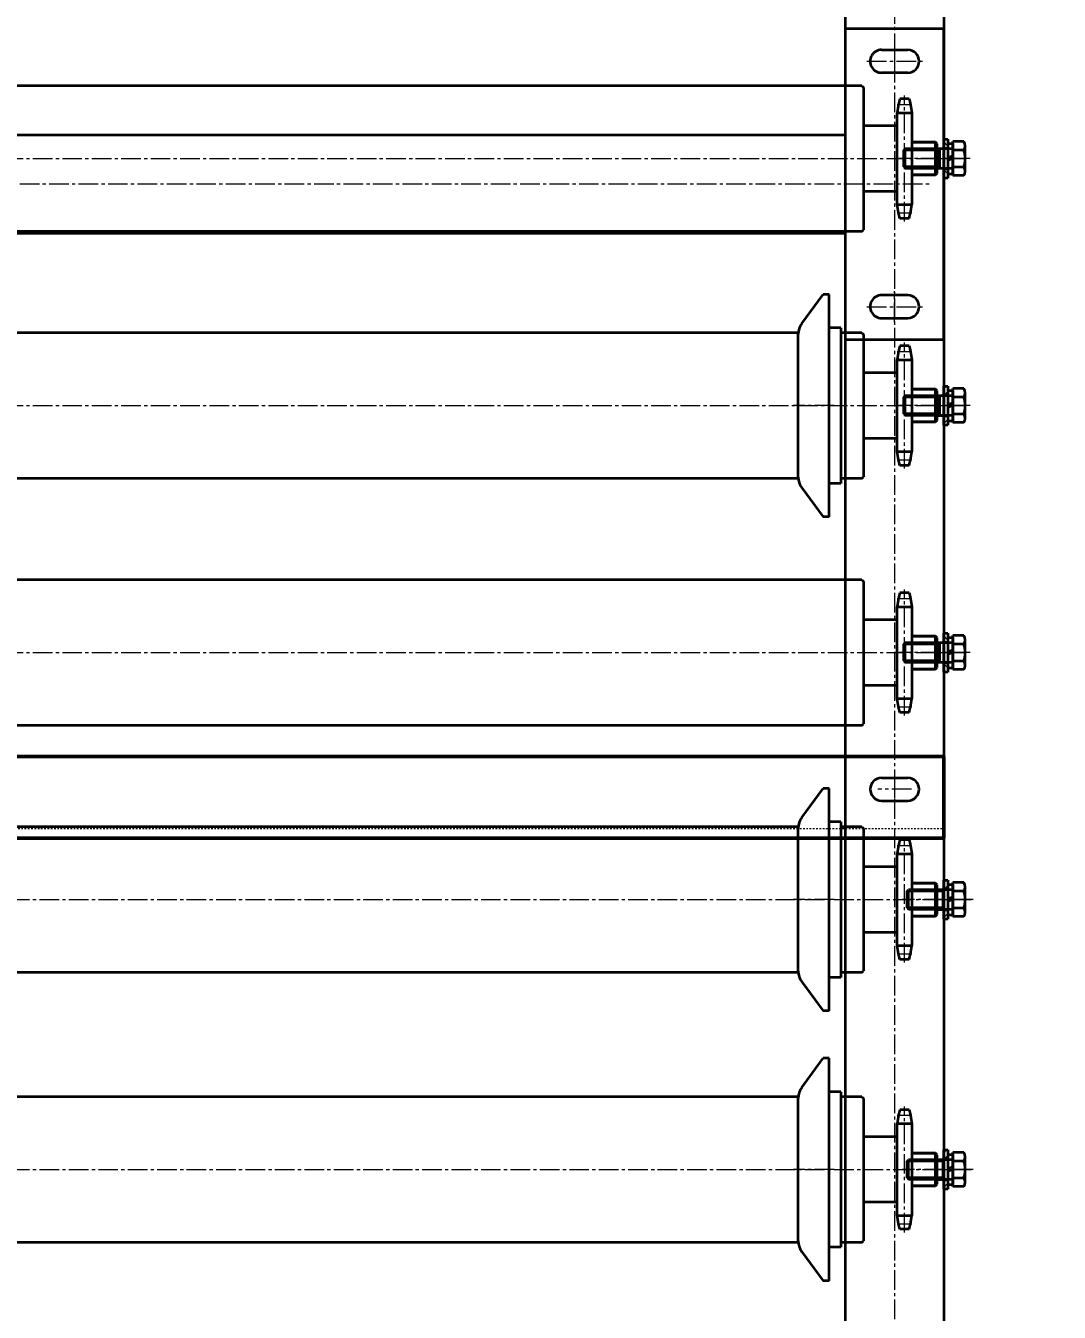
# Model space of a CAD drawing. Header units: millimetres. Extents: x -67280 to 67280, y -47520 to 47520.
# Drawn here: x -47235 to -46603, y -10332 to -9546 of the extents above; entities that cross this region are included whole.
import ezdxf

# ---------------------------------------------------------------- set-up
doc = ezdxf.new("R2010")
doc.units = ezdxf.units.MM
doc.linetypes.add('点画线', pattern=[18, 12, -2, 2, -2])
doc.linetypes.add('虚线', pattern=[2, 1, -1])
doc.layers.get('0').update_dxf_attribs({"lineweight": 35})
for name, color, linetype, lineweight in [('EB0', 7, 'Continuous', 35), ('EB0_1', 7, 'Continuous', 35), ('中心线层', 1, '点画线', 18), ('尺寸线层', 4, 'Continuous', 18), ('粗实线层', 7, 'Continuous', 35), ('虚线层', 100, '虚线', 18)]:
    doc.layers.add(name, color=color, linetype=linetype, lineweight=lineweight)
doc.styles.add('标准', font='', dxfattribs={"width": 0.667})
doc.styles.get('标准').set_extended_font_data('宋体')
doc.dimstyles.new('标准', dxfattribs={"dimscale": 160, "dimtxt": 2, "dimasz": 1, "dimexe": 1, "dimexo": 0, "dimgap": 1, "dimtad": 1, "dimdec": 1, "dimdsep": 46, "dimtxsty": '标准', "dimblk": '_CAXARROW', "dimcen": 0, "dimdle": 2, "dimaunit": 1, "dimadec": 0, "dimazin": 2, "dimtfac": 0.707107, "dimtdec": 3, "dimtmove": 0, "dimatfit": 3, "dimfxl": 0, "dimfrac": 2, "dimtolj": 1, "dimarcsym": 0})

# ---------------------------------------------------------------- blocks, each defined once
blk = doc.blocks.new('*X501')
at = {"layer": '尺寸线层', "linetype": 'Continuous', "lineweight": 18}
for points in [[(-51183.27, -8857.31), (-51163.27, -9017.31), (-51203.27, -9017.31)], [(-51183.27, -14032.31), (-51163.27, -13872.31), (-51203.27, -13872.31)]]:
    blk.add_hatch(color=0, dxfattribs=at).paths.add_polyline_path(points, flags=0)
at = {"layer": '尺寸线层', "color": 0}
for p, q in [((-50396.35, -8857.31), (-51343.27, -8857.31)), ((-46007.99, -14032.31), (-51343.27, -14032.31))]:
    blk.add_line(p, q, dxfattribs=at)
at = {"layer": '尺寸线层', "color": 0, "linetype": 'Continuous', "lineweight": 18}
blk.add_line((-51183.27, -8857.31), (-51183.27, -14032.31), dxfattribs=at)
at = {"layer": '尺寸线层', "color": 0, "insert": (-51503.27, -11444.81), "char_height": 320, "width": 1231.786, "attachment_point": 5, "rotation": 90, "line_spacing_factor": 1.15057, "style": '标准'}
blk.add_mtext('\\T1.1;5175', dxfattribs=at)
blk = doc.blocks.new('_CAXARROW')
blk.add_hatch(color=0).paths.add_polyline_path([(0, 0), (-1, 0.125), (-1, -0.125)], flags=0)
blk = doc.blocks.new('*X1829')
at = {"layer": 'EB0', "linetype": '点画线', "lineweight": 18}
for p, q in [((550, 1017), (550, 1094)), ((545.55, 1088.67), (554.45, 1088.67)), ((-576.93, 1055.5), (588.1, 1055.5)), ((590.1, 1055.5), (546.6, 1055.5)), ((573.5, 1055.5), (582.6, 1055.5)), ((545.55, 1022.34), (554.45, 1022.34)), ((545.55, 937.67), (554.45, 937.67)), ((550, 866), (550, 943)), ((-576.93, 904.5), (588.1, 904.5)), ((507, 904.5), (482.02, 904.5)), ((590.1, 904.5), (546.6, 904.5)), ((573.5, 904.5), (582.6, 904.5)), ((545.55, 871.34), (554.45, 871.34)), ((545.55, 786.67), (554.45, 786.67)), ((550, 715), (550, 792)), ((-576.93, 753.5), (588.1, 753.5)), ((590.1, 753.5), (546.6, 753.5)), ((573.5, 753.5), (582.6, 753.5)), ((545.55, 720.34), (554.45, 720.34)), ((550, 564), (550, 641)), ((545.55, 635.67), (554.45, 635.67)), ((-572.93, 602.5), (592.1, 602.5)), ((507, 602.5), (482.02, 602.5)), ((592.1, 602.5), (548.6, 602.5)), ((573.5, 602.5), (582.6, 602.5)), ((545.55, 569.34), (554.45, 569.34)), ((550, 399), (550, 476)), ((545.55, 470.67), (554.45, 470.67)), ((-572.93, 437.5), (592.1, 437.5)), ((507, 437.5), (482.02, 437.5)), ((592.1, 437.5), (548.6, 437.5)), ((573.5, 437.5), (582.6, 437.5)), ((545.55, 404.34), (554.45, 404.34))]:
    blk.add_line(p, q, dxfattribs=at)
at = {"layer": 'EB0'}
for p, q in [((574, 1043.5), (574, 1067.5)), ((574, 1067.5), (576.5, 1067.5)), ((574, 1062), (576.5, 1062)), ((576.5, 1067.5), (576.5, 1043.5)), ((576.5, 1064.7), (576.5, 1046.3)), ((576.5, 1064.7), (579.6, 1064.7)), ((579.6, 1045.11), (579.6, 1065.89)), ((586.33, 1065.89), (579.6, 1065.89)), ((579.6, 1064.7), (579.6, 1046.3)), ((587.1, 1047.71), (587.1, 1063.29)), ((549.6, 1060.6), (550.5, 1061.5)), ((549.6, 1050.4), (549.6, 1060.6)), ((571.6, 1060.6), (549.6, 1060.6)), ((579.6, 1061.5), (550.5, 1061.5)), ((550.5, 1049.5), (550.5, 1061.5)), ((571.6, 1049.5), (571.6, 1061.5)), ((576.5, 1056.3), (579.6, 1057.13)), ((576.5, 1054.7), (576.9, 1054.81)), ((576.9, 1054.81), (579.6, 1055.53)), ((579.6, 1049.5), (579.6, 1061.5)), ((586.33, 1060.7), (579.6, 1060.7)), ((549.6, 1050.4), (550.5, 1049.5)), ((571.6, 1050.4), (549.6, 1050.4)), ((579.6, 1049.5), (550.5, 1049.5)), ((576.5, 1049), (574, 1049)), ((576.5, 1046.3), (579.6, 1046.3)), ((586.33, 1050.3), (579.6, 1050.3)), ((576.5, 1043.5), (574, 1043.5)), ((586.33, 1045.11), (579.6, 1045.11)), ((574, 892.5), (574, 916.5)), ((574, 916.5), (576.5, 916.5)), ((576.5, 916.5), (576.5, 892.5)), ((576.5, 913.7), (576.5, 895.3)), ((576.5, 913.7), (579.6, 913.7)), ((579.6, 894.11), (579.6, 914.89)), ((586.33, 914.89), (579.6, 914.89)), ((579.6, 913.7), (579.6, 895.3)), ((549.6, 909.6), (550.5, 910.5)), ((549.6, 899.4), (549.6, 909.6)), ((571.6, 909.6), (549.6, 909.6)), ((579.6, 910.5), (550.5, 910.5)), ((550.5, 898.5), (550.5, 910.5)), ((570, 910.6), (574, 910.6)), ((571.6, 898.5), (571.6, 910.5)), ((574, 911), (576.5, 911)), ((576.5, 905.3), (579.6, 906.13)), ((576.9, 903.81), (579.6, 904.53)), ((579.6, 898.5), (579.6, 910.5)), ((586.33, 909.7), (579.6, 909.7)), ((587.1, 896.71), (587.1, 912.29)), ((549.6, 899.4), (550.5, 898.5)), ((571.6, 899.4), (549.6, 899.4)), ((579.6, 898.5), (550.5, 898.5)), ((570, 898.4), (574, 898.4)), ((576.5, 898), (574, 898)), ((576.5, 903.7), (576.9, 903.81)), ((586.33, 899.3), (579.6, 899.3)), ((576.5, 892.5), (574, 892.5)), ((576.5, 895.3), (579.6, 895.3)), ((586.33, 894.11), (579.6, 894.11)), ((574, 741.5), (574, 765.5)), ((574, 765.5), (576.5, 765.5)), ((576.5, 765.5), (576.5, 741.5)), ((579.6, 743.11), (579.6, 763.89)), ((586.33, 763.89), (579.6, 763.89)), ((549.6, 758.6), (550.5, 759.5)), ((549.6, 748.4), (549.6, 758.6)), ((571.6, 758.6), (549.6, 758.6)), ((579.6, 759.5), (550.5, 759.5)), ((550.5, 747.5), (550.5, 759.5)), ((571.6, 747.5), (571.6, 759.5)), ((574, 760), (576.5, 760)), ((576.5, 762.7), (576.5, 744.3)), ((576.5, 762.7), (579.6, 762.7)), ((576.5, 754.3), (579.6, 755.13)), ((579.6, 762.7), (579.6, 744.3)), ((579.6, 747.5), (579.6, 759.5)), ((586.33, 758.7), (579.6, 758.7)), ((587.1, 745.71), (587.1, 761.29)), ((549.6, 748.4), (550.5, 747.5)), ((571.6, 748.4), (549.6, 748.4)), ((579.6, 747.5), (550.5, 747.5)), ((576.5, 752.7), (576.9, 752.81)), ((576.9, 752.81), (579.6, 753.53)), ((586.33, 748.3), (579.6, 748.3)), ((576.5, 747), (574, 747)), ((576.5, 741.5), (574, 741.5)), ((576.5, 744.3), (579.6, 744.3)), ((586.33, 743.11), (579.6, 743.11)), ((574, 590.5), (574, 614.5)), ((574, 614.5), (576.5, 614.5)), ((576.5, 614.5), (576.5, 590.5)), ((551.6, 607.6), (552.5, 608.5)), ((551.6, 597.4), (551.6, 607.6)), ((573.6, 607.6), (551.6, 607.6)), ((579.6, 608.5), (552.5, 608.5)), ((552.5, 596.5), (552.5, 608.5)), ((570, 608.6), (574, 608.6)), ((573.6, 596.5), (573.6, 608.5)), ((574, 609), (576.5, 609)), ((576.5, 611.7), (576.5, 593.3)), ((576.5, 611.7), (579.6, 611.7)), ((579.6, 592.11), (579.6, 612.89)), ((586.33, 612.89), (579.6, 612.89)), ((579.6, 611.7), (579.6, 593.3)), ((579.6, 596.5), (579.6, 608.5)), ((586.33, 607.7), (579.6, 607.7)), ((587.1, 594.71), (587.1, 610.29)), ((576.5, 603.3), (579.6, 604.13)), ((576.5, 601.7), (576.9, 601.81)), ((576.9, 601.81), (579.6, 602.53)), ((551.6, 597.4), (552.5, 596.5)), ((573.6, 597.4), (551.6, 597.4)), ((579.6, 596.5), (552.5, 596.5)), ((570, 596.4), (574, 596.4)), ((576.5, 596), (574, 596)), ((576.5, 590.5), (574, 590.5)), ((576.5, 593.3), (579.6, 593.3)), ((586.33, 597.3), (579.6, 597.3)), ((586.33, 592.11), (579.6, 592.11)), ((574, 425.5), (574, 449.5)), ((574, 449.5), (576.5, 449.5)), ((576.5, 449.5), (576.5, 425.5)), ((551.6, 442.6), (552.5, 443.5)), ((551.6, 432.4), (551.6, 442.6)), ((573.6, 442.6), (551.6, 442.6)), ((579.6, 443.5), (552.5, 443.5)), ((552.5, 431.5), (552.5, 443.5)), ((570, 443.6), (574, 443.6)), ((573.6, 431.5), (573.6, 443.5)), ((574, 444), (576.5, 444)), ((576.5, 446.7), (576.5, 428.3)), ((576.5, 446.7), (579.6, 446.7)), ((579.6, 427.11), (579.6, 447.89)), ((586.33, 447.89), (579.6, 447.89)), ((579.6, 446.7), (579.6, 428.3)), ((579.6, 431.5), (579.6, 443.5)), ((586.33, 442.7), (579.6, 442.7)), ((587.1, 429.71), (587.1, 445.29)), ((576.5, 438.3), (579.6, 439.13)), ((576.5, 436.7), (576.9, 436.81)), ((576.9, 436.81), (579.6, 437.53)), ((551.6, 432.4), (552.5, 431.5)), ((573.6, 432.4), (551.6, 432.4)), ((579.6, 431.5), (552.5, 431.5)), ((570, 431.4), (574, 431.4)), ((576.5, 431), (574, 431)), ((576.5, 425.5), (574, 425.5)), ((576.5, 428.3), (579.6, 428.3)), ((586.33, 432.3), (579.6, 432.3)), ((586.33, 427.11), (579.6, 427.11))]:
    blk.add_line(p, q, dxfattribs=at)
at = {"layer": 'EB0', "linetype": 'Continuous', "lineweight": 18}
for p, q in [((574, 1065.71), (576.5, 1063.21)), ((574, 1048.74), (576.5, 1046.24)), ((574, 1044.5), (575, 1043.5)), ((574, 914.79), (575.71, 916.5)), ((574.45, 911), (576.5, 913.05)), ((574, 893.58), (576.5, 896.08)), ((574, 763.71), (576.5, 761.21)), ((574, 746.74), (576.5, 744.24)), ((574, 742.5), (575, 741.5)), ((574, 612.79), (575.71, 614.5)), ((574.45, 609), (576.5, 611.05)), ((574, 591.58), (576.5, 594.08)), ((574, 447.79), (575.71, 449.5)), ((574.45, 444), (576.5, 446.05)), ((574, 426.58), (576.5, 429.08))]:
    blk.add_line(p, q, dxfattribs=at)
at = {"layer": 'EB0', "color": 1, "linetype": '点画线', "lineweight": 18}
for p, q in [((571, 1055.5), (579.5, 1055.5)), ((571, 904.5), (579.5, 904.5)), ((571, 753.5), (579.5, 753.5)), ((573, 602.5), (581.5, 602.5)), ((573, 437.5), (581.5, 437.5))]:
    blk.add_line(p, q, dxfattribs=at)
at = {"layer": 'EB0', "linetype": 'Continuous', "lineweight": 50}
for p, q in [((574, 689.99), (-574, 689.99)), ((574, 689.99), (574, 640)), ((-574, 640), (574, 639.99))]:
    blk.add_line(p, q, dxfattribs=at)
at = {"layer": 'EB0'}
for centre, radius, start, end in [((582.31, 1063.29), 4.79, 327.13277, 32.86723), ((569.1, 1055.5), 18, 343.22135, 16.77865), ((582.31, 1047.71), 4.79, 327.13277, 32.86723), ((582.31, 912.29), 4.79, 327.13277, 32.86723), ((569.1, 904.5), 18, 343.22135, 16.77865), ((582.31, 896.71), 4.79, 327.13277, 32.86723), ((582.31, 761.29), 4.79, 327.13277, 32.86723), ((569.1, 753.5), 18, 343.22135, 16.77865), ((582.31, 745.71), 4.79, 327.13277, 32.86723), ((582.31, 610.29), 4.79, 327.13277, 32.86723), ((569.1, 602.5), 18, 343.22135, 16.77865), ((582.31, 594.71), 4.79, 327.13277, 32.86723), ((582.31, 445.29), 4.79, 327.13277, 32.86723), ((569.1, 437.5), 18, 343.22135, 16.77865), ((582.31, 429.71), 4.79, 327.13277, 32.86723)]:
    blk.add_arc(centre, radius, start, end, dxfattribs=at)
at = {"layer": 'EB0_1'}
for p, q in [((514, -1030), (514, 1690)), ((574, 1690), (574, -1030)), ((514, 945), (514, 1135)), ((514, 1135), (574, 1135)), ((574, 945), (574, 1135)), ((536, 1122), (552, 1122)), ((552, 1108), (536, 1108)), ((-514, 1070), (514, 1070)), ((-514, 1010), (514, 1010)), ((552, 972), (536, 972)), ((536, 958), (552, 958)), ((514, 945), (574, 945))]:
    blk.add_line(p, q, dxfattribs=at)
at = {"layer": 'EB0_1', "linetype": 'Continuous', "lineweight": 35}
for p, q in [((554.45, 894.5), (569, 894.5)), ((554.45, 592.5), (569, 592.5)), ((554.45, 427.5), (569, 427.5))]:
    blk.add_line(p, q, dxfattribs=at)
at = {"layer": 'EB0_1'}
for centre, start, end in [((536, 1115), 89.99999, 270), ((552, 1115), 269.99999, 89.99999), ((536, 965), 90, 270.00001), ((552, 965), 270, 90)]:
    blk.add_arc(centre, 7, start, end, dxfattribs=at)
at = {"layer": '中心线层', "linetype": '点画线', "lineweight": 18}
for p, q in [((544, 1690), (544, -1030)), ((544, 1124.5), (544, 1105.5)), ((527.06, 1115), (562.01, 1115)), ((-567, 1040), (567, 1040)), ((544, 955.5), (544, 974.5)), ((527.06, 965), (562.01, 965)), ((544, 680.25), (544, 659.75)), ((554.25, 670), (533.75, 670))]:
    blk.add_line(p, q, dxfattribs=at)
at = {"layer": '粗实线层', "linetype": 'Continuous', "lineweight": 35}
for p, q in [((524, 1100), (-524, 1100)), ((524, 1100), (525, 1099)), ((525, 1099), (525, 1012)), ((552.87, 1092), (547.13, 1092)), ((545.55, 1083.59), (554.45, 1083.59)), ((545.55, 1027.42), (545.55, 1083.59)), ((554.45, 1083.59), (554.45, 1027.42)), ((545.55, 1075.5), (525, 1075.5)), ((554.45, 1065.5), (569, 1065.5)), ((569, 1065.5), (554.45, 1065.5)), ((570, 1064.5), (569, 1065.5)), ((569, 1045.5), (569, 1065.5)), ((570, 1046.5), (570, 1064.5)), ((569, 1045.5), (570, 1046.5)), ((554.45, 1045.5), (569, 1045.5)), ((569, 1045.5), (554.45, 1045.5)), ((545.55, 1035.5), (525, 1035.5)), ((545.55, 1027.42), (554.45, 1027.42)), ((552.87, 1019), (547.13, 1019)), ((524, 1011), (-524, 1011)), ((524, 1011), (525, 1012)), ((487.15, 954.71), (500.27, 972.5)), ((504, 972.5), (500.27, 972.5)), ((504, 836.5), (504, 972.5)), ((511, 952), (504, 952)), ((511, 952), (511, 857)), ((485, 949), (-485, 949)), ((485, 860.82), (485, 948.18)), ((524, 949), (511, 949)), ((524, 949), (525, 948)), ((525, 948), (525, 861)), ((552.87, 941), (547.13, 941)), ((545.55, 932.59), (554.45, 932.59)), ((545.55, 876.42), (545.55, 932.59)), ((554.45, 932.59), (554.45, 876.42)), ((545.55, 924.5), (525, 924.5)), ((554.45, 914.5), (569, 914.5)), ((569, 914.5), (554.45, 914.5)), ((570, 913.5), (569, 914.5)), ((569, 894.5), (569, 914.5)), ((570, 895.5), (570, 913.5)), ((569, 894.5), (554.45, 894.5)), ((569, 894.5), (570, 895.5)), ((545.55, 884.5), (525, 884.5)), ((545.55, 876.42), (554.45, 876.42)), ((552.87, 868), (547.13, 868)), ((485, 860), (-485, 860)), ((524, 860), (511, 860)), ((524, 860), (525, 861)), ((487.15, 854.29), (500.27, 836.5)), ((511, 857), (504, 857)), ((504, 836.5), (500.27, 836.5)), ((524, 798), (-524, 798)), ((524, 798), (525, 797)), ((525, 797), (525, 710)), ((552.87, 790), (547.13, 790)), ((545.55, 781.59), (554.45, 781.59)), ((545.55, 725.42), (545.55, 781.59)), ((554.45, 781.59), (554.45, 725.42)), ((545.55, 773.5), (525, 773.5)), ((554.45, 763.5), (569, 763.5)), ((569, 763.5), (554.45, 763.5)), ((570, 762.5), (569, 763.5)), ((569, 743.5), (569, 763.5)), ((570, 744.5), (570, 762.5)), ((554.45, 743.5), (569, 743.5)), ((569, 743.5), (554.45, 743.5)), ((569, 743.5), (570, 744.5)), ((545.55, 733.5), (525, 733.5)), ((545.55, 725.42), (554.45, 725.42)), ((552.87, 717), (547.13, 717)), ((524, 709), (-524, 709)), ((524, 709), (525, 710)), ((487.15, 652.71), (500.27, 670.5)), ((504, 670.5), (500.27, 670.5)), ((504, 534.5), (504, 670.5)), ((485, 647), (-485, 647)), ((485, 558.82), (485, 646.18)), ((511, 650), (504, 650)), ((511, 650), (511, 555)), ((524, 647), (511, 647)), ((524, 647), (525, 646)), ((525, 646), (525, 559)), ((552.87, 639), (547.13, 639)), ((545.55, 630.59), (554.45, 630.59)), ((545.55, 574.42), (545.55, 630.59)), ((554.45, 630.59), (554.45, 574.42)), ((545.55, 622.5), (525, 622.5)), ((554.45, 612.5), (569, 612.5)), ((569, 612.5), (554.45, 612.5)), ((570, 611.5), (569, 612.5)), ((569, 592.5), (569, 612.5)), ((570, 593.5), (570, 611.5)), ((569, 592.5), (554.45, 592.5)), ((569, 592.5), (570, 593.5)), ((545.55, 582.5), (525, 582.5)), ((545.55, 574.42), (554.45, 574.42)), ((524, 558), (525, 559)), ((552.87, 566), (547.13, 566)), ((485, 558), (-485, 558)), ((487.15, 552.29), (500.27, 534.5)), ((511, 555), (504, 555)), ((524, 558), (511, 558)), ((504, 534.5), (500.27, 534.5)), ((487.15, 487.71), (500.27, 505.5)), ((504, 505.5), (500.27, 505.5)), ((504, 369.5), (504, 505.5)), ((485, 482), (-485, 482)), ((485, 393.82), (485, 481.18)), ((511, 485), (504, 485)), ((511, 485), (511, 390)), ((524, 482), (511, 482)), ((524, 482), (525, 481)), ((525, 481), (525, 394)), ((552.87, 474), (547.13, 474)), ((545.55, 465.59), (554.45, 465.59)), ((545.55, 409.42), (545.55, 465.59)), ((554.45, 465.59), (554.45, 409.42)), ((545.55, 457.5), (525, 457.5)), ((554.45, 447.5), (569, 447.5)), ((569, 447.5), (554.45, 447.5)), ((570, 446.5), (569, 447.5)), ((569, 427.5), (569, 447.5)), ((570, 428.5), (570, 446.5)), ((569, 427.5), (554.45, 427.5)), ((569, 427.5), (570, 428.5)), ((545.55, 417.5), (525, 417.5)), ((545.55, 409.42), (554.45, 409.42)), ((524, 393), (525, 394)), ((552.87, 401), (547.13, 401)), ((485, 393), (-485, 393)), ((487.15, 387.29), (500.27, 369.5)), ((511, 390), (504, 390)), ((524, 393), (511, 393)), ((504, 369.5), (500.27, 369.5))]:
    blk.add_line(p, q, dxfattribs=at)
at = {"layer": '粗实线层'}
for p, q in [((574, 689.99), (574, 639.99)), ((536, 677), (552, 677)), ((536, 663), (552, 663))]:
    blk.add_line(p, q, dxfattribs=at)
at = {"layer": '粗实线层', "linetype": 'Continuous', "lineweight": 35}
for centre, start, end in [((496, 948.18), 143.58722, 180), ((496, 860.82), 180, 216.41278), ((496, 646.18), 143.58722, 180), ((496, 558.82), 180, 216.41278), ((496, 481.18), 143.58722, 180), ((496, 393.82), 180, 216.41278)]:
    blk.add_arc(centre, 11, start, end, dxfattribs=at)
at = {"layer": '粗实线层'}
for centre, start, end in [((536, 670), 90, 270), ((552, 670), 270, 90)]:
    blk.add_arc(centre, 7, start, end, dxfattribs=at)
at = {"layer": '粗实线层', "linetype": 'Continuous', "lineweight": 35}
for points, knots in [([(547.13, 1092), (546.85, 1090.89), (546.14, 1088.12), (545.77, 1085.29), (545.55, 1083.59)], [0, 0, 0, 0, 2345.911233, 5862.858124, 5862.858124, 5862.858124, 5862.858124]), ([(552.87, 1092), (553.15, 1090.89), (553.86, 1088.12), (554.23, 1085.29), (554.45, 1083.59)], [0, 0, 0, 0, 2345.368882, 5861.502691, 5861.502691, 5861.502691, 5861.502691]), ([(547.13, 1019), (546.85, 1020.11), (546.14, 1022.88), (545.77, 1025.71), (545.55, 1027.42)], [0, 0, 0, 0, 2207.374565, 5516.629837, 5516.629837, 5516.629837, 5516.629837]), ([(552.87, 1019), (553.15, 1020.11), (553.86, 1022.88), (554.23, 1025.71), (554.45, 1027.42)], [0, 0, 0, 0, 2207.56828, 5517.113965, 5517.113965, 5517.113965, 5517.113965]), ([(547.13, 941), (546.85, 939.89), (546.14, 937.12), (545.77, 934.29), (545.55, 932.59)], [0, 0, 0, 0, 2029.270415, 5071.515226, 5071.515226, 5071.515226, 5071.515226]), ([(552.87, 941), (553.15, 939.89), (553.86, 937.12), (554.23, 934.29), (554.45, 932.59)], [0, 0, 0, 0, 2030.501878, 5074.592876, 5074.592876, 5074.592876, 5074.592876]), ([(547.13, 868), (546.85, 869.11), (546.14, 871.88), (545.77, 874.71), (545.55, 876.42)], [0, 0, 0, 0, 1900.542458, 4749.80069, 4749.80069, 4749.80069, 4749.80069]), ([(552.87, 868), (553.15, 869.11), (553.86, 871.88), (554.23, 874.71), (554.45, 876.42)], [0, 0, 0, 0, 1902.74531, 4755.306016, 4755.306016, 4755.306016, 4755.306016]), ([(547.13, 790), (546.85, 788.89), (546.14, 786.12), (545.77, 783.29), (545.55, 781.59)], [0, 0, 0, 0, 1737.285642, 4341.792264, 4341.792264, 4341.792264, 4341.792264]), ([(552.87, 790), (553.15, 788.89), (553.86, 786.12), (554.23, 783.29), (554.45, 781.59)], [0, 0, 0, 0, 1740.863633, 4350.734313, 4350.734313, 4350.734313, 4350.734313]), ([(547.13, 717), (546.85, 718.11), (546.14, 720.88), (545.77, 723.71), (545.55, 725.42)], [0, 0, 0, 0, 1623.681138, 4057.873981, 4057.873981, 4057.873981, 4057.873981]), ([(552.87, 717), (553.15, 718.11), (553.86, 720.88), (554.23, 723.71), (554.45, 725.42)], [0, 0, 0, 0, 1628.517528, 4069.960997, 4069.960997, 4069.960997, 4069.960997]), ([(547.13, 639), (546.85, 637.89), (546.14, 635.12), (545.77, 632.29), (545.55, 630.59)], [0, 0, 0, 0, 1483.581846, 3707.740411, 3707.740411, 3707.740411, 3707.740411]), ([(552.87, 639), (553.15, 637.89), (553.86, 635.12), (554.23, 632.29), (554.45, 630.59)], [0, 0, 0, 0, 1490.187862, 3724.250045, 3724.250045, 3724.250045, 3724.250045]), ([(547.13, 566), (546.85, 567.11), (546.14, 569.88), (545.77, 572.71), (545.55, 574.42)], [0, 0, 0, 0, 1393.204007, 3481.869782, 3481.869782, 3481.869782, 3481.869782]), ([(552.87, 566), (553.15, 567.11), (553.86, 569.88), (554.23, 572.71), (554.45, 574.42)], [0, 0, 0, 0, 1401.36396, 3502.262986, 3502.262986, 3502.262986, 3502.262986]), ([(547.13, 474), (546.85, 472.89), (546.14, 470.12), (545.77, 467.29), (545.55, 465.59)], [0, 0, 0, 0, 1274.914915, 3186.243863, 3186.243863, 3186.243863, 3186.243863]), ([(552.87, 474), (553.15, 472.89), (553.86, 470.12), (554.23, 467.29), (554.45, 465.59)], [0, 0, 0, 0, 1285.594298, 3212.933579, 3212.933579, 3212.933579, 3212.933579]), ([(547.13, 401), (546.85, 402.11), (546.14, 404.88), (545.77, 407.71), (545.55, 409.42)], [0, 0, 0, 0, 1223.502616, 3057.755192, 3057.755192, 3057.755192, 3057.755192]), ([(552.87, 401), (553.15, 402.11), (553.86, 404.88), (554.23, 407.71), (554.45, 409.42)], [0, 0, 0, 0, 1235.9436, 3088.84747, 3088.84747, 3088.84747, 3088.84747])]:
    blk.add_open_spline(points, degree=3, knots=knots, dxfattribs=at)
at = {"layer": '虚线层'}
blk.add_line((-574, 645.99), (574, 645.99), dxfattribs=at)

msp = doc.modelspace()

# ---------------------------------------------------------------- dimensions: what is measured, and where the dimension line sits
at = {"layer": '尺寸线层'}
dim = msp.add_linear_dim(base=(-51183.269, -14032.309), p1=(-50396.352, -8857.309), p2=(-46007.985, -14032.309), angle=270, dimstyle='标准', override={"dimsah": 1, "dimtfill": 1, "dimtzin": 8}, dxfattribs=at)
dim.commit()
dim.dimension.update_dxf_attribs({"geometry": '*X501', "text_midpoint": (-51183.269, -11444.809)})

# ---------------------------------------------------------------- next in the draw order: block references
at = {"layer": '中心线层'}
msp.add_blockref('*X1829', (-47247.969, -10682.309), dxfattribs=at)

doc.saveas('drawing.dxf')
